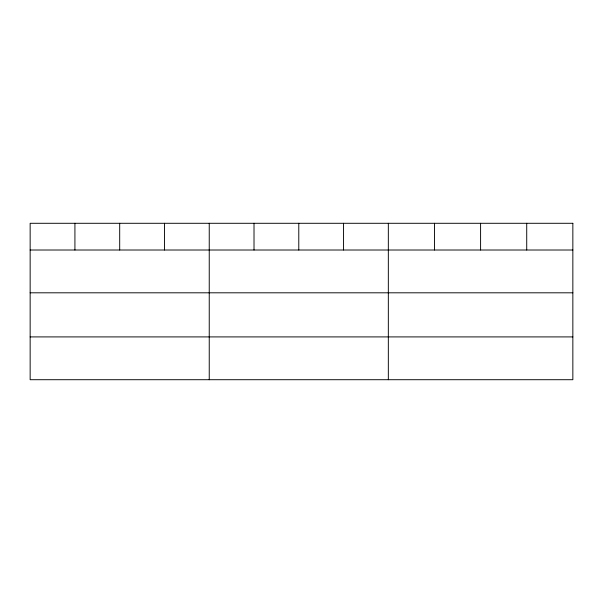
<?xml version="1.0" encoding="UTF-8"?>
<svg xmlns="http://www.w3.org/2000/svg" width="603" height="603" viewBox="0 0 603 603"><rect width="100%" height="100%" fill="white"/><g stroke="black" fill="none" stroke-linecap="round" stroke-linejoin="round"><path stroke-width="0.9" d="M30.15 250.011L572.85 250.011M30.15 292.809L572.85 292.809M30.15 336.911L572.85 336.911M526.721 223.291L526.721 250.011M480.591 223.291L480.591 250.011M434.462 223.291L434.462 250.011M388.332 223.291L388.332 379.709M343.559 223.291L343.559 250.011M298.786 223.291L298.786 250.011M254.014 223.291L254.014 250.011M209.241 223.291L209.241 379.709M164.468 223.291L164.468 250.011M119.696 223.291L119.696 250.011M74.923 223.291L74.923 250.011M572.85 223.291L30.15 223.291L30.15 379.709L572.85 379.709L572.85 223.291"/></g></svg>
